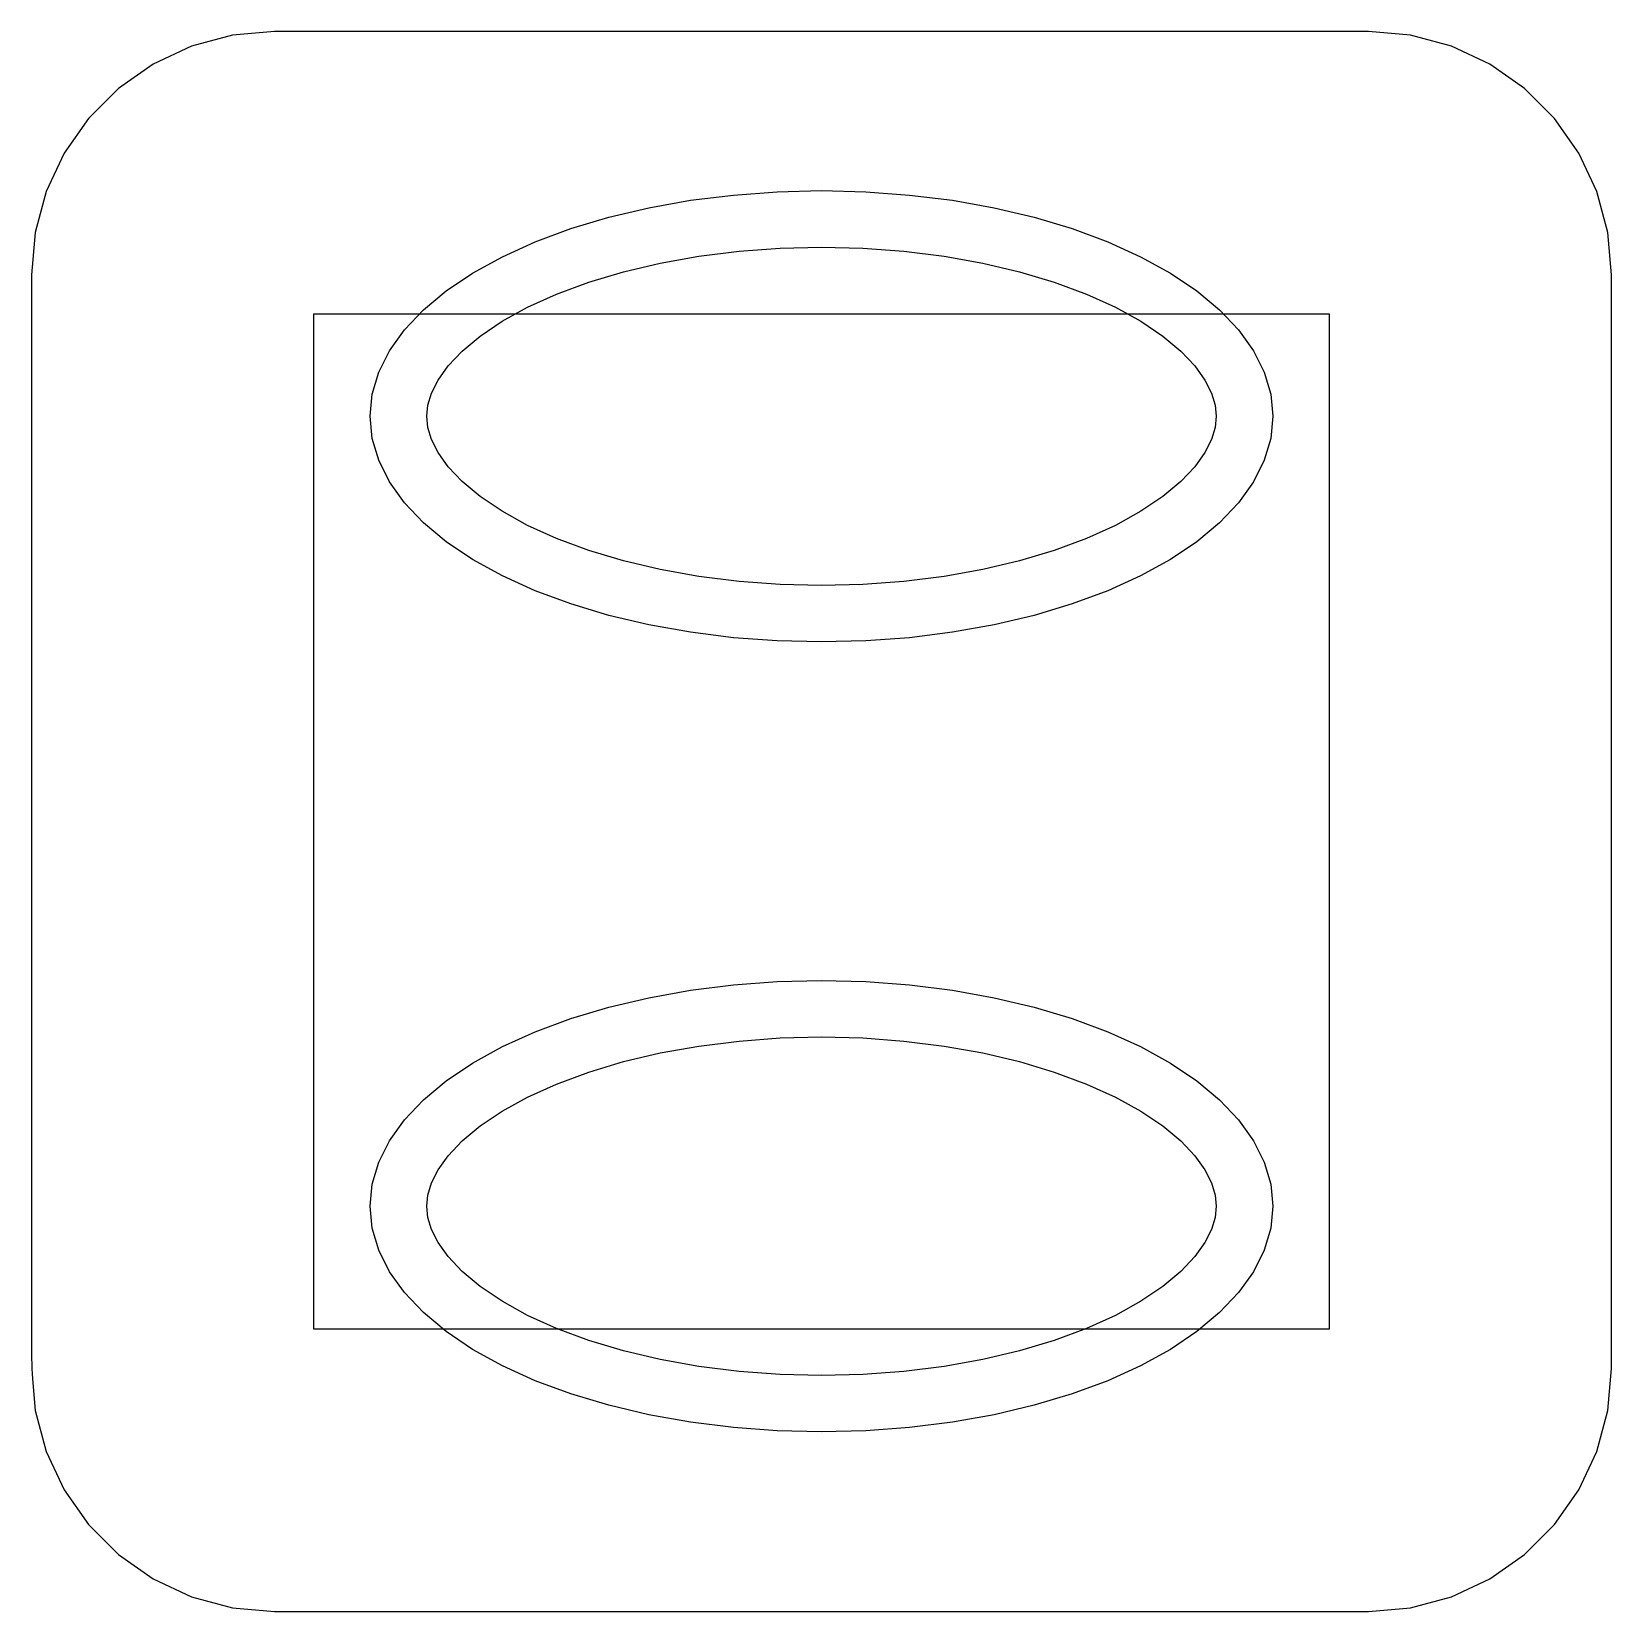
# Model space of a CAD drawing. Header units: millimetres. Extents: x 173.7 to 187.7, y -204.4 to -190.4.
import ezdxf

# ---------------------------------------------------------------- set-up
doc = ezdxf.new("R2010")
doc.units = ezdxf.units.MM
doc.layers.add('port', color=4, linetype='Continuous')
doc.layers.add('window', color=5, linetype='Continuous')

msp = doc.modelspace()

# ---------------------------------------------------------------- linework, layer by layer
at = {"layer": 'port'}
for points in [[(184.74, -193.811), (184.721, -194.007), (184.663, -194.201), (184.568, -194.392), (184.436, -194.577), (184.268, -194.754), (184.066, -194.922), (183.832, -195.08), (183.568, -195.225), (183.278, -195.357), (182.962, -195.474), (182.626, -195.575), (182.271, -195.659), (181.901, -195.725), (181.52, -195.773), (181.132, -195.802), (180.74, -195.811), (180.348, -195.802), (179.96, -195.773), (179.579, -195.725), (179.209, -195.659), (178.854, -195.575), (178.518, -195.474), (178.202, -195.357), (177.912, -195.225), (177.648, -195.08), (177.414, -194.922), (177.212, -194.754), (177.044, -194.577), (176.912, -194.392), (176.817, -194.201), (176.759, -194.007), (176.74, -193.811), (176.759, -193.615), (176.817, -193.421), (176.912, -193.231), (177.044, -193.046), (177.212, -192.868), (177.414, -192.7), (177.648, -192.542), (177.912, -192.397), (178.202, -192.265), (178.518, -192.148), (178.854, -192.047), (179.209, -191.963), (179.579, -191.897), (179.96, -191.85), (180.348, -191.821), (180.74, -191.811), (181.132, -191.821), (181.52, -191.85), (181.901, -191.897), (182.271, -191.963), (182.626, -192.047), (182.962, -192.148), (183.278, -192.265), (183.568, -192.397), (183.832, -192.542), (184.066, -192.7), (184.268, -192.868), (184.436, -193.046), (184.568, -193.231), (184.663, -193.421), (184.721, -193.615)], [(184.238, -193.811), (184.228, -193.911), (184.196, -194.017), (184.138, -194.133), (184.049, -194.258), (183.925, -194.389), (183.765, -194.522), (183.571, -194.653), (183.344, -194.778), (183.087, -194.894), (182.803, -195), (182.496, -195.092), (182.169, -195.169), (181.826, -195.231), (181.471, -195.275), (181.107, -195.302), (180.74, -195.311), (180.373, -195.302), (180.009, -195.275), (179.654, -195.231), (179.311, -195.169), (178.984, -195.092), (178.677, -195), (178.393, -194.894), (178.136, -194.778), (177.909, -194.653), (177.715, -194.522), (177.555, -194.389), (177.431, -194.258), (177.342, -194.133), (177.284, -194.017), (177.252, -193.911), (177.242, -193.811), (177.252, -193.712), (177.284, -193.605), (177.342, -193.49), (177.431, -193.365), (177.555, -193.233), (177.715, -193.1), (177.909, -192.969), (178.136, -192.844), (178.393, -192.728), (178.677, -192.623), (178.984, -192.53), (179.311, -192.453), (179.654, -192.392), (180.009, -192.347), (180.373, -192.32), (180.74, -192.311), (181.107, -192.32), (181.471, -192.347), (181.826, -192.392), (182.169, -192.453), (182.496, -192.53), (182.803, -192.623), (183.087, -192.728), (183.344, -192.844), (183.571, -192.969), (183.765, -193.1), (183.925, -193.233), (184.049, -193.365), (184.138, -193.49), (184.196, -193.605), (184.228, -193.712)], [(184.74, -200.811), (184.721, -201.007), (184.663, -201.201), (184.568, -201.392), (184.436, -201.577), (184.268, -201.754), (184.066, -201.922), (183.832, -202.08), (183.568, -202.225), (183.278, -202.357), (182.962, -202.474), (182.626, -202.575), (182.271, -202.659), (181.901, -202.725), (181.52, -202.773), (181.132, -202.802), (180.74, -202.811), (180.348, -202.802), (179.96, -202.773), (179.579, -202.725), (179.209, -202.659), (178.854, -202.575), (178.518, -202.474), (178.202, -202.357), (177.912, -202.225), (177.648, -202.08), (177.414, -201.922), (177.212, -201.754), (177.044, -201.577), (176.912, -201.392), (176.817, -201.201), (176.759, -201.007), (176.74, -200.811), (176.759, -200.615), (176.817, -200.421), (176.912, -200.231), (177.044, -200.046), (177.212, -199.868), (177.414, -199.7), (177.648, -199.542), (177.912, -199.397), (178.202, -199.265), (178.518, -199.148), (178.854, -199.047), (179.209, -198.963), (179.579, -198.897), (179.96, -198.85), (180.348, -198.821), (180.74, -198.811), (181.132, -198.821), (181.52, -198.85), (181.901, -198.897), (182.271, -198.963), (182.626, -199.047), (182.962, -199.148), (183.278, -199.265), (183.568, -199.397), (183.832, -199.542), (184.066, -199.7), (184.268, -199.868), (184.436, -200.046), (184.568, -200.231), (184.663, -200.421), (184.721, -200.615)], [(184.238, -200.811), (184.228, -200.911), (184.196, -201.017), (184.138, -201.133), (184.049, -201.258), (183.925, -201.389), (183.765, -201.522), (183.571, -201.653), (183.344, -201.778), (183.087, -201.894), (182.803, -202), (182.496, -202.092), (182.169, -202.169), (181.826, -202.231), (181.471, -202.275), (181.107, -202.302), (180.74, -202.311), (180.373, -202.302), (180.009, -202.275), (179.654, -202.231), (179.311, -202.169), (178.984, -202.092), (178.677, -202), (178.393, -201.894), (178.136, -201.778), (177.909, -201.653), (177.715, -201.522), (177.555, -201.389), (177.431, -201.258), (177.342, -201.133), (177.284, -201.017), (177.252, -200.911), (177.242, -200.811), (177.252, -200.712), (177.284, -200.605), (177.342, -200.49), (177.431, -200.365), (177.555, -200.233), (177.715, -200.1), (177.909, -199.969), (178.136, -199.844), (178.393, -199.728), (178.677, -199.623), (178.984, -199.53), (179.311, -199.453), (179.654, -199.392), (180.009, -199.347), (180.373, -199.32), (180.74, -199.311), (181.107, -199.32), (181.471, -199.347), (181.826, -199.392), (182.169, -199.453), (182.496, -199.53), (182.803, -199.623), (183.087, -199.728), (183.344, -199.844), (183.571, -199.969), (183.765, -200.1), (183.925, -200.233), (184.049, -200.365), (184.138, -200.49), (184.196, -200.605), (184.228, -200.712)]]:
    msp.add_lwpolyline(points, close=True, dxfattribs=at)
at = {"layer": 'window'}
for points in [[(173.74, -202.142), (173.74, -202.148), (173.74, -202.154), (173.74, -202.16), (173.74, -202.166), (173.741, -202.201), (173.742, -202.248), (173.745, -202.295), (173.748, -202.342), (173.773, -202.622), (173.87, -202.985), (174.029, -203.325), (174.244, -203.632), (174.509, -203.898), (174.817, -204.113), (175.157, -204.272), (175.52, -204.369), (175.894, -204.402), (185.586, -204.402), (185.96, -204.369), (186.323, -204.272), (186.663, -204.113), (186.971, -203.898), (187.236, -203.632), (187.451, -203.325), (187.61, -202.985), (187.707, -202.622), (187.74, -202.248), (187.74, -192.556), (187.707, -192.182), (187.61, -191.819), (187.451, -191.479), (187.236, -191.171), (186.971, -190.906), (186.663, -190.69), (186.323, -190.532), (185.96, -190.434), (185.586, -190.402), (175.894, -190.402), (175.52, -190.434), (175.157, -190.532), (174.817, -190.69), (174.509, -190.906), (174.244, -191.171), (174.029, -191.479), (173.87, -191.819), (173.773, -192.182), (173.74, -192.556)], [(176.24, -201.902), (176.24, -192.902), (185.24, -192.902), (185.24, -201.902)]]:
    msp.add_lwpolyline(points, close=True, dxfattribs=at)

doc.saveas('drawing.dxf')
